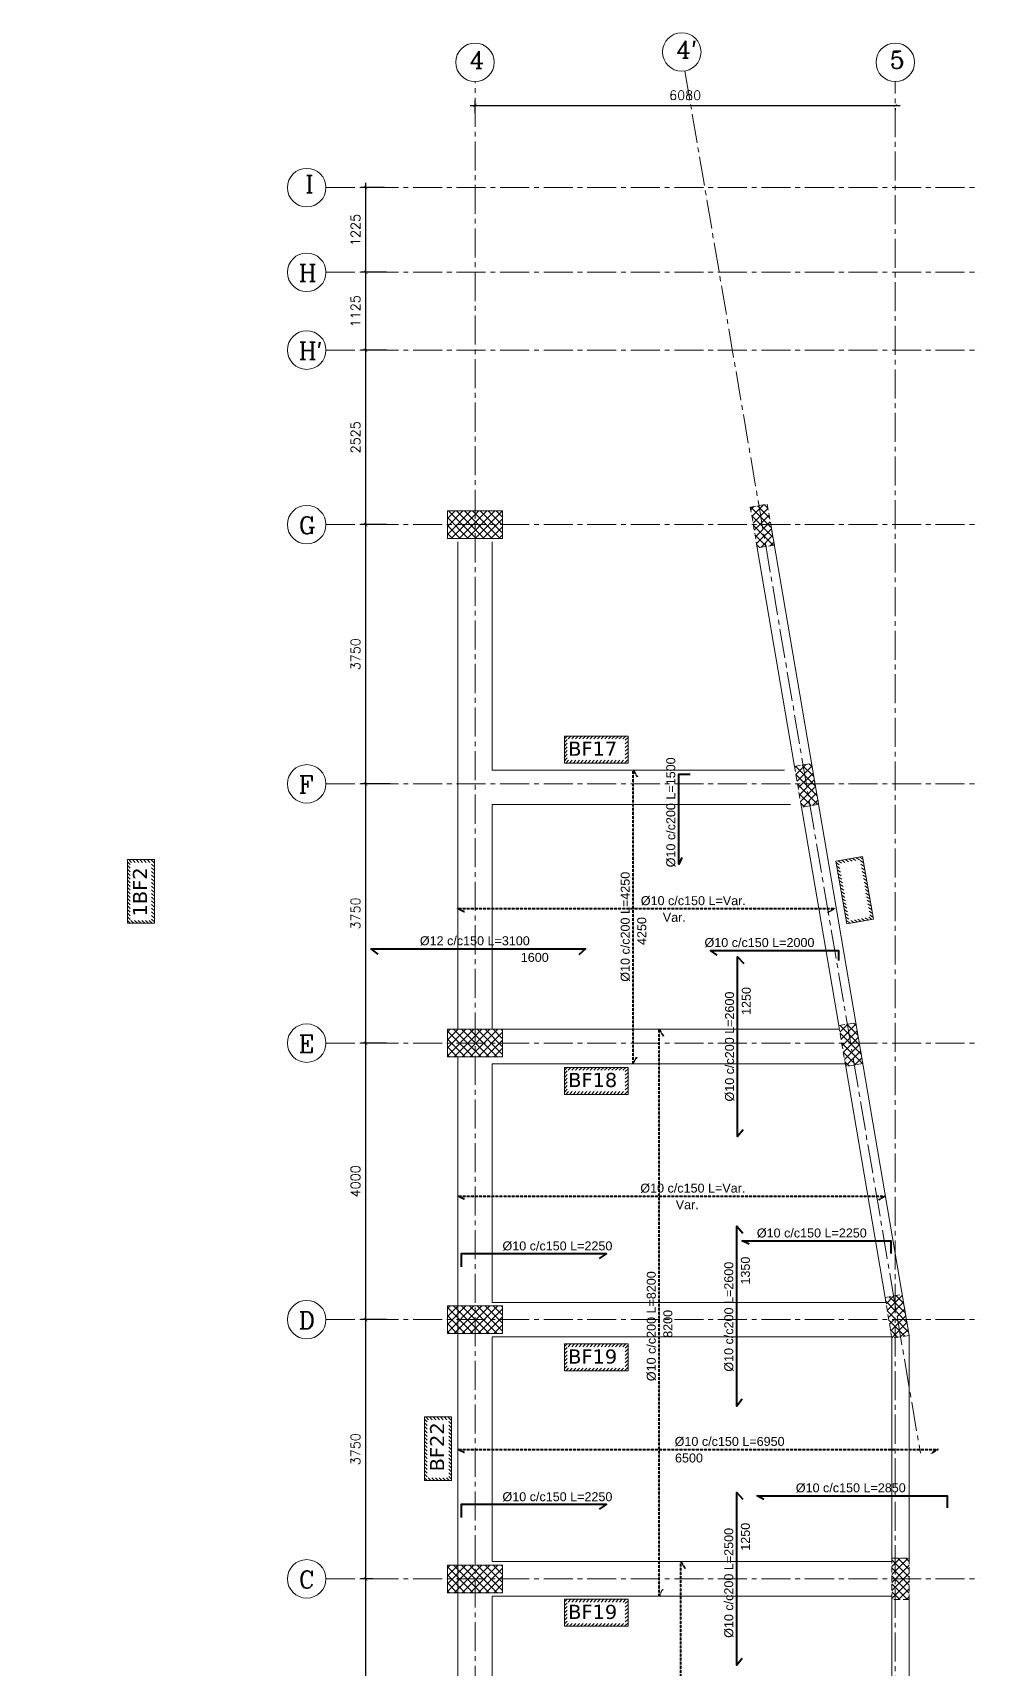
# Model space of a CAD drawing. Header units: inches. Extents: x -26151 to 62940, y -10194 to 246332.
# Drawn here: x -2914 to -1544, y 117697 to 120063 of the extents above; entities that cross this region are included whole.
import ezdxf

# ---------------------------------------------------------------- set-up
doc = ezdxf.new("R2010")
doc.units = ezdxf.units.IN
doc.header["$LTSCALE"] = 0.7
doc.header["$MEASUREMENT"] = 0
for name, pattern in [('ACAD_ISO10W100', [18, 12, -3, 0, -3]), ('CENTER2', [1.125, 0.75, -0.125, 0.125, -0.125]), ('DASHED', [0.75, 0.5, -0.25]), ('DASHED2', [0.375, 0.25, -0.125])]:
    doc.linetypes.add(name, pattern=pattern)
doc.layers.get('0').update_dxf_attribs({"lineweight": 13})
doc.layers.get('Defpoints').update_dxf_attribs({"lineweight": 5})
for name, color, linetype, lineweight in [('axis', 254, 'ACAD_ISO10W100', 9), ('BEAM', 5, 'Continuous', 0), ('COLUMN', 4, 'Continuous', 20), ('dim', 1, 'Continuous', 25), ('hach 1', 254, 'Continuous', 9), ('hatch', 9, 'Continuous', 9), ('TEXT', 3, 'Continuous', 25), ('top renforcment', 7, 'Continuous', 40)]:
    doc.layers.add(name, color=color, linetype=linetype, lineweight=lineweight)
doc.styles.add('100', font='romans.shx', dxfattribs={"height": 13.5})
doc.styles.add('GENERATED_STYLE_4', font='verdanai.ttf')
doc.styles.add('romanc', font='verdana.ttf', dxfattribs={"height": 250})
doc.styles.get("Standard").update_dxf_attribs({"font": 'arial.ttf', "height": 13})
doc.dimstyles.new('abr100', dxfattribs={"dimtxt": 15, "dimasz": 5, "dimexe": 7, "dimexo": 7, "dimgap": 8, "dimtad": 1, "dimdec": 0, "dimlfac": 10, "dimzin": 4, "dimdsep": 46, "dimtxsty": '100', "dimblk": 'ARCHTICK', "dimcen": 0.09, "dimdle": 7, "dimclrd": 1, "dimclre": 8, "dimclrt": 2, "dimadec": 0, "dimazin": 1, "dimtfac": 1, "dimtdec": 0, "dimtix": 1, "dimtofl": 0, "dimtmove": 0, "dimatfit": 3, "dimldrblk": 'ARCHTICK', "dimfxl": 0, "dimtolj": 1, "dimtzin": 0, "dimlwd": -1, "dimlwe": -1, "dimarcsym": 0})
doc.dimstyles.get("Standard").update_dxf_attribs({"dimtxt": 13, "dimasz": 5, "dimexe": 0.18, "dimexo": 0.0625, "dimgap": 6, "dimtad": 1, "dimdec": 0, "dimlfac": 10, "dimzin": 0, "dimdsep": 46, "dimtxsty": 'Standard', "dimblk": 'ARCHTICK', "dimcen": 0.09, "dimse1": 1, "dimse2": 1, "dimclrd": 1, "dimclre": 7, "dimclrt": 3, "dimadec": 0, "dimazin": 0, "dimtfac": 1, "dimtdec": 0, "dimtix": 1, "dimtofl": 0, "dimtmove": 0, "dimatfit": 3, "dimldrblk": 'ARCHTICK', "dimfxl": 0, "dimtolj": 1, "dimtzin": 0, "dimarcsym": 0})

# ---------------------------------------------------------------- blocks, each defined once
blk = doc.blocks.new('_ArchTick')
at = {"color": 0, "linetype": 'ByBlock', "lineweight": 0, "const_width": 0.15}
blk.add_lwpolyline([(-0.5, -0.5), (0.5, 0.5)], dxfattribs=at)
blk = doc.blocks.new('*D846')
at = {"layer": 'Defpoints', "color": 0, "transparency": 16777216}
for p in [(-2432, 117826.1), (-2414.8, 117826.1), (-2414.8, 117451.1)]:
    blk.add_point(p, dxfattribs=at)
at = {"layer": 'dim', "color": 8, "transparency": 16777216}
for p, q in [((-2421.8, 117826.1), (-2439, 117826.1)), ((-2421.8, 117451.1), (-2439, 117451.1))]:
    blk.add_line(p, q, dxfattribs=at)
at = {"layer": 'dim', "color": 1, "transparency": 16777216}
blk.add_line((-2432, 117444.1), (-2432, 117833.1), dxfattribs=at)
at = {"layer": 'dim', "color": 1, "transparency": 16777216, "xscale": 5, "yscale": 5, "zscale": 5}
for p, rotation in [((-2432, 117826.1), 90), ((-2432, 117451.1), 270)]:
    blk.add_blockref('_ArchTick', p, dxfattribs=dict(at, rotation=rotation))
at = {"layer": 'dim', "color": 2, "transparency": 16777216, "insert": (-2446.8, 117638.6), "char_height": 13.5, "attachment_point": 5, "rotation": 90, "style": '100'}
blk.add_mtext('\\A1;3750', dxfattribs=at)
blk = doc.blocks.new('*D847')
at = {"layer": 'Defpoints', "color": 0, "transparency": 16777216}
for p in [(-2432, 118201.1), (-2394.8, 118201.1), (-2414.8, 117826.1)]:
    blk.add_point(p, dxfattribs=at)
at = {"layer": 'dim', "color": 8, "transparency": 16777216}
for p, q in [((-2401.8, 118201.1), (-2439, 118201.1)), ((-2421.8, 117826.1), (-2439, 117826.1))]:
    blk.add_line(p, q, dxfattribs=at)
at = {"layer": 'dim', "color": 1, "transparency": 16777216}
blk.add_line((-2432, 117819.1), (-2432, 118208.1), dxfattribs=at)
at = {"layer": 'dim', "color": 1, "transparency": 16777216, "xscale": 5, "yscale": 5, "zscale": 5}
for p, rotation in [((-2432, 118201.1), 90), ((-2432, 117826.1), 270)]:
    blk.add_blockref('_ArchTick', p, dxfattribs=dict(at, rotation=rotation))
at = {"layer": 'dim', "color": 2, "transparency": 16777216, "insert": (-2446.8, 118013.6), "char_height": 13.5, "attachment_point": 5, "rotation": 90, "style": '100'}
blk.add_mtext('\\A1;3750', dxfattribs=at)
blk = doc.blocks.new('*D848')
at = {"layer": 'Defpoints', "color": 0, "transparency": 16777216}
for p in [(-2432, 118601.1), (-2394.8, 118601.1), (-2394.8, 118201.1)]:
    blk.add_point(p, dxfattribs=at)
at = {"layer": 'dim', "color": 1, "transparency": 16777216}
blk.add_line((-2432, 118194.1), (-2432, 118608.1), dxfattribs=at)
at = {"layer": 'dim', "color": 8, "transparency": 16777216}
for p, q in [((-2401.8, 118601.1), (-2439, 118601.1)), ((-2401.8, 118201.1), (-2439, 118201.1))]:
    blk.add_line(p, q, dxfattribs=at)
at = {"layer": 'dim', "color": 1, "transparency": 16777216, "xscale": 5, "yscale": 5, "zscale": 5}
for p, rotation in [((-2432, 118601.1), 90), ((-2432, 118201.1), 270)]:
    blk.add_blockref('_ArchTick', p, dxfattribs=dict(at, rotation=rotation))
at = {"layer": 'dim', "color": 2, "transparency": 16777216, "insert": (-2446.8, 118401.1), "char_height": 13.5, "attachment_point": 5, "rotation": 90, "style": '100'}
blk.add_mtext('\\A1;4000', dxfattribs=at)
blk = doc.blocks.new('*D849')
at = {"layer": 'Defpoints', "color": 0, "transparency": 16777216}
for p in [(-2432, 118976.1), (-2389.8, 118976.1), (-2394.8, 118601.1)]:
    blk.add_point(p, dxfattribs=at)
at = {"layer": 'dim', "color": 1, "transparency": 16777216}
blk.add_line((-2432, 118594.1), (-2432, 118983.1), dxfattribs=at)
at = {"layer": 'dim', "color": 8, "transparency": 16777216}
for p, q in [((-2396.8, 118976.1), (-2439, 118976.1)), ((-2401.8, 118601.1), (-2439, 118601.1))]:
    blk.add_line(p, q, dxfattribs=at)
at = {"layer": 'dim', "color": 1, "transparency": 16777216, "xscale": 5, "yscale": 5, "zscale": 5}
for p, rotation in [((-2432, 118976.1), 90), ((-2432, 118601.1), 270)]:
    blk.add_blockref('_ArchTick', p, dxfattribs=dict(at, rotation=rotation))
at = {"layer": 'dim', "color": 2, "transparency": 16777216, "insert": (-2446.8, 118788.6), "char_height": 13.5, "attachment_point": 5, "rotation": 90, "style": '100'}
blk.add_mtext('\\A1;3750', dxfattribs=at)
blk = doc.blocks.new('*D850')
at = {"layer": 'Defpoints', "color": 0, "transparency": 16777216}
for p in [(-2432, 119351.1), (-2394.8, 119351.1), (-2389.8, 118976.1)]:
    blk.add_point(p, dxfattribs=at)
at = {"layer": 'dim', "color": 8, "transparency": 16777216}
for p, q in [((-2401.8, 119351.1), (-2439, 119351.1)), ((-2396.8, 118976.1), (-2439, 118976.1))]:
    blk.add_line(p, q, dxfattribs=at)
at = {"layer": 'dim', "color": 1, "transparency": 16777216}
blk.add_line((-2432, 118969.1), (-2432, 119358.1), dxfattribs=at)
at = {"layer": 'dim', "color": 1, "transparency": 16777216, "xscale": 5, "yscale": 5, "zscale": 5}
for p, rotation in [((-2432, 119351.1), 90), ((-2432, 118976.1), 270)]:
    blk.add_blockref('_ArchTick', p, dxfattribs=dict(at, rotation=rotation))
at = {"layer": 'dim', "color": 2, "transparency": 16777216, "insert": (-2446.8, 119163.6), "char_height": 13.5, "attachment_point": 5, "rotation": 90, "style": '100'}
blk.add_mtext('\\A1;3750', dxfattribs=at)
blk = doc.blocks.new('*D851')
at = {"layer": 'Defpoints', "color": 0, "transparency": 16777216}
for p in [(-2432, 119603.6), (-2394.8, 119603.6), (-2394.8, 119351.1)]:
    blk.add_point(p, dxfattribs=at)
at = {"layer": 'dim', "color": 8, "transparency": 16777216}
for p, q in [((-2401.8, 119603.6), (-2439, 119603.6)), ((-2401.8, 119351.1), (-2439, 119351.1))]:
    blk.add_line(p, q, dxfattribs=at)
at = {"layer": 'dim', "color": 1, "transparency": 16777216}
blk.add_line((-2432, 119344.1), (-2432, 119610.6), dxfattribs=at)
at = {"layer": 'dim', "color": 1, "transparency": 16777216, "xscale": 5, "yscale": 5, "zscale": 5}
for p, rotation in [((-2432, 119603.6), 90), ((-2432, 119351.1), 270)]:
    blk.add_blockref('_ArchTick', p, dxfattribs=dict(at, rotation=rotation))
at = {"layer": 'dim', "color": 2, "transparency": 16777216, "insert": (-2446.8, 119477.3), "char_height": 13.5, "attachment_point": 5, "rotation": 90, "style": '100'}
blk.add_mtext('\\A1;2525', dxfattribs=at)
blk = doc.blocks.new('*D852')
at = {"layer": 'Defpoints', "color": 0, "transparency": 16777216}
for p in [(-1665.8, 119960.4), (-1665.8, 119957.4), (-2273.8, 119939.1)]:
    blk.add_point(p, dxfattribs=at)
at = {"layer": 'dim', "color": 1, "transparency": 16777216}
blk.add_line((-2280.8, 119957.4), (-1658.8, 119957.4), dxfattribs=at)
at = {"layer": 'dim', "color": 8, "transparency": 16777216}
for p, q in [((-2273.8, 119946.1), (-2273.8, 119964.4)), ((-1665.8, 119953.4), (-1665.8, 119950.4))]:
    blk.add_line(p, q, dxfattribs=at)
at = {"layer": 'dim', "color": 1, "transparency": 16777216, "xscale": 5, "yscale": 5, "zscale": 5, "rotation": 180}
blk.add_blockref('_ArchTick', (-2273.8, 119957.4), dxfattribs=at)
at = {"layer": 'dim', "color": 1, "transparency": 16777216, "xscale": 5, "yscale": 5, "zscale": 5}
blk.add_blockref('_ArchTick', (-1665.8, 119957.4), dxfattribs=at)
at = {"layer": 'dim', "color": 2, "transparency": 16777216, "insert": (-1969.8, 119972.1), "char_height": 13.5, "attachment_point": 5, "style": '100'}
blk.add_mtext('\\A1;6080', dxfattribs=at)
blk = doc.blocks.new('*D853')
at = {"layer": 'Defpoints', "color": 0, "transparency": 16777216}
for p in [(-2432, 119838.6), (-2397.8, 119838.6), (-2394.8, 119716.1)]:
    blk.add_point(p, dxfattribs=at)
at = {"layer": 'dim', "color": 8, "transparency": 16777216}
for p, q in [((-2404.8, 119838.6), (-2439, 119838.6)), ((-2401.8, 119716.1), (-2439, 119716.1))]:
    blk.add_line(p, q, dxfattribs=at)
at = {"layer": 'dim', "color": 1, "transparency": 16777216}
blk.add_line((-2432, 119709.1), (-2432, 119845.6), dxfattribs=at)
at = {"layer": 'dim', "color": 1, "transparency": 16777216, "xscale": 5, "yscale": 5, "zscale": 5}
for p, rotation in [((-2432, 119838.6), 90), ((-2432, 119716.1), 270)]:
    blk.add_blockref('_ArchTick', p, dxfattribs=dict(at, rotation=rotation))
at = {"layer": 'dim', "color": 2, "transparency": 16777216, "insert": (-2446.8, 119777.3), "char_height": 13.5, "attachment_point": 5, "rotation": 90, "style": '100'}
blk.add_mtext('\\A1;1225', dxfattribs=at)
blk = doc.blocks.new('*D854')
at = {"layer": 'Defpoints', "color": 0, "transparency": 16777216}
for p in [(-2432, 119716.1), (-2394.8, 119716.1), (-2394.8, 119603.6)]:
    blk.add_point(p, dxfattribs=at)
at = {"layer": 'dim', "color": 8, "transparency": 16777216}
for p, q in [((-2401.8, 119716.1), (-2439, 119716.1)), ((-2401.8, 119603.6), (-2439, 119603.6))]:
    blk.add_line(p, q, dxfattribs=at)
at = {"layer": 'dim', "color": 1, "transparency": 16777216}
blk.add_line((-2432, 119596.6), (-2432, 119723.1), dxfattribs=at)
at = {"layer": 'dim', "color": 1, "transparency": 16777216, "xscale": 5, "yscale": 5, "zscale": 5}
for p, rotation in [((-2432, 119716.1), 90), ((-2432, 119603.6), 270)]:
    blk.add_blockref('_ArchTick', p, dxfattribs=dict(at, rotation=rotation))
at = {"layer": 'dim', "color": 2, "transparency": 16777216, "insert": (-2446.8, 119659.8), "char_height": 13.5, "attachment_point": 5, "rotation": 90, "style": '100'}
blk.add_mtext('\\A1;1125', dxfattribs=at)
blk = doc.blocks.new('*D800')
at = {"layer": 'Defpoints', "color": 0, "transparency": 16777216}
for p in [(-1933.1, 118735, 13009.9), (-1733, 118735), (-1733, 118733.3)]:
    blk.add_point(p, dxfattribs=at)
at = {"layer": 'TEXT', "color": 3, "transparency": 16777216, "insert": (-1862.3, 118746.3), "char_height": 13, "attachment_point": 5}
blk.add_mtext('\\A1;%%C10 c/c150 L=2000', dxfattribs=at)
blk = doc.blocks.new('*D801')
at = {"layer": 'Defpoints', "color": 0, "transparency": 16777216}
for p in [(-1887.1, 118314.9, 13009.9), (-1662.1, 118314.9), (-1662.1, 118313.2)]:
    blk.add_point(p, dxfattribs=at)
at = {"layer": 'TEXT', "color": 3, "transparency": 16777216, "insert": (-1786.6, 118326.2), "char_height": 13, "attachment_point": 5}
blk.add_mtext('\\A1;%%C10 c/c150 L=2250', dxfattribs=at)
blk = doc.blocks.new('*D802')
at = {"layer": 'Defpoints', "color": 0, "transparency": 16777216}
for p in [(-1865.9, 117946.3, 13009.9), (-1580.8, 117946.3), (-1580.8, 117944.6)]:
    blk.add_point(p, dxfattribs=at)
at = {"layer": 'TEXT', "color": 3, "transparency": 16777216, "insert": (-1730.2, 117957.6), "char_height": 13, "attachment_point": 5}
blk.add_mtext('\\A1;%%C10 c/c150 L=2850', dxfattribs=at)
blk = doc.blocks.new('*D806')
at = {"layer": 'Defpoints', "color": 0, "transparency": 16777216}
for p in [(-2298.8, 118770.4, -19467.6), (-1754, 118770.4, -79330.7), (-1754, 118770.4)]:
    blk.add_point(p, dxfattribs=at)
at = {"layer": 'TEXT', "color": 3, "transparency": 16777216, "insert": (-1985.5, 118783), "char_height": 13, "attachment_point": 5}
blk.add_mtext('\\A1;Var.', dxfattribs=at)
blk = doc.blocks.new('*D807')
at = {"layer": 'Defpoints', "color": 0, "transparency": 16777216}
for p in [(-2298.9, 118795.6), (-1754, 118795.6, -38935.3), (-1754, 118793.9)]:
    blk.add_point(p, dxfattribs=at)
at = {"layer": 'TEXT', "color": 3, "transparency": 16777216, "insert": (-1958, 118806.9), "char_height": 13, "attachment_point": 5}
blk.add_mtext('\\A1;%%C10 c/c150 L=Var.', dxfattribs=at)
blk = doc.blocks.new('*D808')
at = {"layer": 'Defpoints', "color": 0, "transparency": 16777216}
for p in [(-2298.8, 118354.7, -19467.6), (-1680.3, 118354.7, -79330.7), (-1680.3, 118354.7)]:
    blk.add_point(p, dxfattribs=at)
at = {"layer": 'TEXT', "color": 3, "transparency": 16777216, "insert": (-1966.8, 118367.3), "char_height": 13, "attachment_point": 5}
blk.add_mtext('\\A1;Var.', dxfattribs=at)
blk = doc.blocks.new('*D809')
at = {"layer": 'Defpoints', "color": 0, "transparency": 16777216}
for p in [(-2298.9, 118379.8), (-1680.3, 118379.8, -38935.3), (-1680.3, 118378.1)]:
    blk.add_point(p, dxfattribs=at)
at = {"layer": 'TEXT', "color": 3, "transparency": 16777216, "insert": (-1958.7, 118391.1), "char_height": 13, "attachment_point": 5}
blk.add_mtext('\\A1;%%C10 c/c150 L=Var.', dxfattribs=at)
blk = doc.blocks.new('*D810')
at = {"layer": 'Defpoints', "color": 0, "transparency": 16777216}
for p in [(-2298.8, 117988.2, -19467.6), (-1648.8, 117988.2, -79330.7), (-1648.8, 117988.2)]:
    blk.add_point(p, dxfattribs=at)
at = {"layer": 'TEXT', "color": 3, "transparency": 16777216, "insert": (-1964.3, 118000.9), "char_height": 13, "attachment_point": 5}
blk.add_mtext('\\A1;6500', dxfattribs=at)
blk = doc.blocks.new('*D811')
at = {"layer": 'Defpoints', "color": 0, "transparency": 16777216}
for p in [(-2298.9, 118013.4), (-1603.8, 118013.4, -38935.3), (-1603.8, 118011.7)]:
    blk.add_point(p, dxfattribs=at)
at = {"layer": 'TEXT', "color": 3, "transparency": 16777216, "insert": (-1905.5, 118024.7), "char_height": 13, "attachment_point": 5}
blk.add_mtext('\\A1;%%C10 c/c150 L=6950', dxfattribs=at)
blk = doc.blocks.new('*D822')
at = {"layer": 'Defpoints', "color": 0, "transparency": 16777216}
for p in [(-1870, 117951.1, -26473), (-1870, 117951.1), (-1870, 117826.1, -26473)]:
    blk.add_point(p, dxfattribs=at)
at = {"layer": 'TEXT', "color": 3, "transparency": 16777216, "insert": (-1882.6, 117887), "char_height": 13, "attachment_point": 5, "rotation": 90}
blk.add_mtext('\\A1;1250', dxfattribs=at)
blk = doc.blocks.new('*D823')
at = {"layer": 'Defpoints', "color": 0, "transparency": 16777216}
for p in [(-1895.2, 117951.1, 13922.4), (-1893.5, 117951.1), (-1895.2, 117701.1)]:
    blk.add_point(p, dxfattribs=at)
at = {"layer": 'TEXT', "color": 3, "transparency": 16777216, "insert": (-1906.5, 117820.3), "char_height": 13, "attachment_point": 5, "rotation": 90}
blk.add_mtext('\\A1;%%C10 c/c200 L=2500', dxfattribs=at)
blk = doc.blocks.new('*D824')
at = {"layer": 'Defpoints', "color": 0, "transparency": 16777216}
for p in [(-1870, 118336.1, -26473), (-1870, 118336.1), (-1870, 118201.1, -26473)]:
    blk.add_point(p, dxfattribs=at)
at = {"layer": 'TEXT', "color": 3, "transparency": 16777216, "insert": (-1882.6, 118272), "char_height": 13, "attachment_point": 5, "rotation": 90}
blk.add_mtext('\\A1;1350', dxfattribs=at)
blk = doc.blocks.new('*D825')
at = {"layer": 'Defpoints', "color": 0, "transparency": 16777216}
for p in [(-1895.2, 118336.1, 13922.4), (-1893.5, 118336.1), (-1895.2, 118076.1)]:
    blk.add_point(p, dxfattribs=at)
at = {"layer": 'TEXT', "color": 3, "transparency": 16777216, "insert": (-1906.5, 118205.3), "char_height": 13, "attachment_point": 5, "rotation": 90}
blk.add_mtext('\\A1;%%C10 c/c200 L=2600', dxfattribs=at)
blk = doc.blocks.new('*D826')
at = {"layer": 'Defpoints', "color": 0, "transparency": 16777216}
for p in [(-1868.7, 118726.1, -26473), (-1868.7, 118726.1), (-1868.7, 118601.1, -26473)]:
    blk.add_point(p, dxfattribs=at)
at = {"layer": 'TEXT', "color": 3, "transparency": 16777216, "insert": (-1881.3, 118662), "char_height": 13, "attachment_point": 5, "rotation": 90}
blk.add_mtext('\\A1;1250', dxfattribs=at)
blk = doc.blocks.new('*D827')
at = {"layer": 'Defpoints', "color": 0, "transparency": 16777216}
for p in [(-1893.8, 118726.1, 13922.4), (-1892.4, 118726.1), (-1893.8, 118466.1)]:
    blk.add_point(p, dxfattribs=at)
at = {"layer": 'TEXT', "color": 3, "transparency": 16777216, "insert": (-1905.4, 118596.1), "char_height": 13, "attachment_point": 5, "rotation": 90}
blk.add_mtext('\\A1;%%C10 c/c200 L=2600', dxfattribs=at)
blk = doc.blocks.new('*D830')
at = {"layer": 'Defpoints', "color": 0, "transparency": 16777216}
for p in [(-1950.8, 117851.1, -59863), (-1950.8, 117851.1), (-1950.8, 116891.1, -59863)]:
    blk.add_point(p, dxfattribs=at)
at = {"layer": 'TEXT', "color": 3, "transparency": 16777216, "insert": (-1963.4, 117360.6), "char_height": 13, "attachment_point": 5, "rotation": 90}
blk.add_mtext('\\A1;9600', dxfattribs=at)
blk = doc.blocks.new('*D831')
at = {"layer": 'Defpoints', "color": 0, "transparency": 16777216}
for p in [(-1975.9, 117851.1, -19467.6), (-1974.2, 117851.1), (-1975.9, 116891, -40395.4)]:
    blk.add_point(p, dxfattribs=at)
at = {"layer": 'TEXT', "color": 3, "transparency": 16777216, "insert": (-1987.2, 117357.3), "char_height": 13, "attachment_point": 5, "rotation": 90}
blk.add_mtext('\\A1;%%C10 c/c200 L=9600', dxfattribs=at)
blk = doc.blocks.new('*D832')
at = {"layer": 'Defpoints', "color": 0, "transparency": 16777216}
for p in [(-1982.2, 118621.1, -59863), (-1982.2, 118621.1), (-1982.2, 117801.1, -59863)]:
    blk.add_point(p, dxfattribs=at)
at = {"layer": 'TEXT', "color": 3, "transparency": 16777216, "insert": (-1994.8, 118195), "char_height": 13, "attachment_point": 5, "rotation": 90}
blk.add_mtext('\\A1;8200', dxfattribs=at)
blk = doc.blocks.new('*D833')
at = {"layer": 'Defpoints', "color": 0, "transparency": 16777216}
for p in [(-2007.3, 118621.1, -19467.6), (-2005.6, 118621.1), (-2007.3, 117801, -40395.4)]:
    blk.add_point(p, dxfattribs=at)
at = {"layer": 'TEXT', "color": 3, "transparency": 16777216, "insert": (-2018.6, 118191.6), "char_height": 13, "attachment_point": 5, "rotation": 90}
blk.add_mtext('\\A1;%%C10 c/c200 L=8200', dxfattribs=at)
blk = doc.blocks.new('*D834')
at = {"layer": 'Defpoints', "color": 0, "transparency": 16777216}
for p in [(-2019.9, 118996.1, -59863), (-2019.9, 118996.1), (-2019.9, 118571.1, -59863)]:
    blk.add_point(p, dxfattribs=at)
at = {"layer": 'TEXT', "color": 3, "transparency": 16777216, "insert": (-2032.5, 118763.2), "char_height": 13, "attachment_point": 5, "rotation": 90}
blk.add_mtext('\\A1;4250', dxfattribs=at)
blk = doc.blocks.new('*D835')
at = {"layer": 'Defpoints', "color": 0, "transparency": 16777216}
for p in [(-2045, 118996.1, -19467.6), (-2043.3, 118996.1), (-2045, 118571, -40395.4)]:
    blk.add_point(p, dxfattribs=at)
at = {"layer": 'TEXT', "color": 3, "transparency": 16777216, "insert": (-2056.3, 118769.4), "char_height": 13, "attachment_point": 5, "rotation": 90}
blk.add_mtext('\\A1;%%C10 c/c200 L=4250', dxfattribs=at)
blk = doc.blocks.new('*D836')
at = {"layer": 'Defpoints', "color": 0, "transparency": 16777216}
for p in [(-2273.8, 118712.4, -26473), (-2113.8, 118712.4, -40395.4), (-2113.8, 118712.4)]:
    blk.add_point(p, dxfattribs=at)
at = {"layer": 'TEXT', "color": 3, "transparency": 16777216, "insert": (-2187.4, 118725), "char_height": 13, "attachment_point": 5}
blk.add_mtext('\\A1;1600', dxfattribs=at)
blk = doc.blocks.new('*D837')
at = {"layer": 'Defpoints', "color": 0, "transparency": 16777216}
for p in [(-2423.8, 118737.6), (-2113.8, 118737.6), (-2113.8, 118735.9)]:
    blk.add_point(p, dxfattribs=at)
at = {"layer": 'TEXT', "color": 3, "transparency": 16777216, "insert": (-2274.1, 118748.9), "char_height": 13, "attachment_point": 5}
blk.add_mtext('\\A1;%%C12 c/c150 L=3100', dxfattribs=at)
blk = doc.blocks.new('*D838')
at = {"layer": 'Defpoints', "color": 0, "transparency": 16777216}
for p in [(-2308.8, 118296.2), (-2308.8, 118294.5), (-2083.8, 118296.2, 13009.9)]:
    blk.add_point(p, dxfattribs=at)
at = {"layer": 'TEXT', "color": 3, "transparency": 16777216, "insert": (-2154.6, 118307.5), "char_height": 13, "attachment_point": 5}
blk.add_mtext('\\A1;%%C10 c/c150 L=2250', dxfattribs=at)
blk = doc.blocks.new('*D839')
at = {"layer": 'Defpoints', "color": 0, "transparency": 16777216}
for p in [(-2308.8, 117933.4), (-2308.8, 117931.7), (-2083.8, 117933.4, 13009.9)]:
    blk.add_point(p, dxfattribs=at)
at = {"layer": 'TEXT', "color": 3, "transparency": 16777216, "insert": (-2154.6, 117944.7), "char_height": 13, "attachment_point": 5}
blk.add_mtext('\\A1;%%C10 c/c150 L=2250', dxfattribs=at)
blk = doc.blocks.new('*D843')
at = {"layer": 'Defpoints', "color": 0, "transparency": 16777216}
for p in [(-1979.1, 119009.9), (-1977.4, 119009.9), (-1979.1, 118859.9, 13009.9)]:
    blk.add_point(p, dxfattribs=at)
at = {"layer": 'TEXT', "color": 3, "transparency": 16777216, "insert": (-1990.4, 118934.9), "char_height": 13, "attachment_point": 5, "rotation": 90}
blk.add_mtext('\\A1;%%C10 c/c200 L=1500', dxfattribs=at)

msp = doc.modelspace()

# ---------------------------------------------------------------- hatches: boundary and pattern name
at = {"layer": 'hach 1', "linetype": 'ByBlock'}
h = msp.add_hatch(dxfattribs=at)
h.set_pattern_fill('ANSI31', color=256, scale=30, style=0)
h.set_pattern_definition([(45, (10312.9776, -632.9666), (-2.65165043, 2.65165043), [])])
h.paths.add_polyline_path([(-2052.47, 119045.2), (-2144.42, 119045.2), (-2144.42, 119006.2), (-2052.47, 119006.2)])
h.paths.add_polyline_path([(-2056.47, 119041.2), (-2056.47, 119010.2), (-2140.42, 119010.2), (-2140.42, 119041.2)], flags=16)
h = msp.add_hatch(dxfattribs=at)
h.set_pattern_fill('ANSI31', color=256, scale=30, angle=90, style=0)
h.set_pattern_definition([(135, (116901.4406, 131232.034), (-2.65165043, -2.65165043), [])])
h.paths.add_polyline_path([(-2776.73, 118866.58), (-2776.73, 118774.64), (-2737.73, 118774.64), (-2737.73, 118866.58)])
h.paths.add_polyline_path([(-2772.73, 118862.58), (-2741.73, 118862.58), (-2741.73, 118778.64), (-2772.73, 118778.64)], flags=16)
h = msp.add_hatch(dxfattribs=at)
h.set_pattern_fill('ANSI31', color=256, scale=30, angle=-80.07047, style=0)
h.set_pattern_definition([(324.9295315, (-117450.7147, 85963.1153), (2.15468806, 3.06917242), [])])
h.paths.add_polyline_path([(-1697.52, 118780.26), (-1713.37, 118870.83), (-1751.79, 118864.11), (-1735.93, 118773.54)])
h.paths.add_polyline_path([(-1702.15, 118783.51), (-1732.68, 118778.17), (-1747.16, 118860.86), (-1716.62, 118866.2)], flags=16)
h = msp.add_hatch(dxfattribs=at)
h.set_pattern_fill('ANSI31', color=256, scale=30, style=0)
h.set_pattern_definition([(45, (10312.9776, -1112.213), (-2.65165043, 2.65165043), [])])
h.paths.add_polyline_path([(-2052.47, 118565.95), (-2144.42, 118565.95), (-2144.42, 118526.95), (-2052.47, 118526.95)])
h.paths.add_polyline_path([(-2056.47, 118561.95), (-2056.47, 118530.95), (-2140.42, 118530.95), (-2140.42, 118561.95)], flags=16)
h = msp.add_hatch(dxfattribs=at)
h.set_pattern_fill('ANSI31', color=256, scale=30, style=0)
h.set_pattern_definition([(45, (10312.9776, -1512.1967), (-2.65165043, 2.65165043), [])])
h.paths.add_polyline_path([(-2052.47, 118165.97), (-2144.42, 118165.97), (-2144.42, 118126.97), (-2052.47, 118126.97)])
h.paths.add_polyline_path([(-2056.47, 118161.97), (-2056.47, 118130.97), (-2140.42, 118130.97), (-2140.42, 118161.97)], flags=16)
h = msp.add_hatch(dxfattribs=at)
h.set_pattern_fill('ANSI31', color=256, scale=30, angle=90, style=0)
h.set_pattern_definition([(135, (117331.2416, 130425.8096), (-2.65165043, -2.65165043), [])])
h.paths.add_polyline_path([(-2346.93, 118060.36), (-2346.93, 117968.41), (-2307.93, 117968.41), (-2307.93, 118060.36)])
h.paths.add_polyline_path([(-2342.93, 118056.36), (-2311.93, 118056.36), (-2311.93, 117972.41), (-2342.93, 117972.41)], flags=16)
h = msp.add_hatch(dxfattribs=at)
h.set_pattern_fill('ANSI31', color=256, scale=30, style=0)
h.set_pattern_definition([(45, (10312.9776, -1881.561), (-2.65165043, 2.65165043), [])])
h.paths.add_polyline_path([(-2052.47, 117796.61), (-2144.42, 117796.61), (-2144.42, 117757.61), (-2052.47, 117757.61)])
h.paths.add_polyline_path([(-2056.47, 117792.61), (-2056.47, 117761.61), (-2140.42, 117761.61), (-2140.42, 117792.61)], flags=16)
at = {"layer": 'hatch', "ltscale": 0.5}
h = msp.add_hatch(dxfattribs=at)
h.set_pattern_fill('NET', color=256, scale=65, angle=45, style=0)
h.paths.add_polyline_path([(-1668.21, 118235.29), (-1680.55, 118233.09), (-1675.3, 118201.08), (-1665.85, 118201.08), (-1665.85, 118221.39)])
h.paths.add_polyline_path([(-1655.92, 118237.38), (-1665.85, 118235.69), (-1665.85, 118221.39), (-1662.38, 118201.08), (-1649.73, 118201.08)])
h.paths.add_polyline_path([(-1665.85, 118201.08), (-1675.3, 118201.08), (-1670.85, 118173.97), (-1665.85, 118174.82)])
h.paths.add_polyline_path([(-1662.38, 118201.08), (-1665.85, 118201.08), (-1665.85, 118174.82), (-1658.13, 118176.14)])
h.paths.add_polyline_path([(-1649.73, 118201.08), (-1662.38, 118201.08), (-1658.13, 118176.14), (-1645.83, 118178.24)])
h.paths.add_polyline_path([(-1735.25, 118628.57), (-1747.65, 118626.45), (-1747.64, 118626.35), (-1743.33, 118601.08), (-1730.57, 118601.08)])
h.paths.add_polyline_path([(-1723.14, 118630.63), (-1735.25, 118628.57), (-1730.57, 118601.08), (-1717.96, 118601.08)])
h.paths.add_polyline_path([(-1717.96, 118601.08), (-1730.57, 118601.08), (-1725.16, 118569.34), (-1712.92, 118571.51)])
h.paths.add_polyline_path([(-1730.57, 118601.08), (-1743.33, 118601.08), (-1737.53, 118567.14), (-1725.16, 118569.34)])
h.paths.add_polyline_path([(-1799.17, 119003.58), (-1811.62, 119001.45), (-1807.3, 118976.08), (-1794.49, 118976.08)])
h.paths.add_polyline_path([(-1787.11, 119005.63), (-1799.17, 119003.58), (-1794.49, 118976.08), (-1781.94, 118976.08)])
h.paths.add_polyline_path([(-1781.94, 118976.08), (-1794.49, 118976.08), (-1789.08, 118944.34), (-1776.89, 118946.51)])
h.paths.add_polyline_path([(-1794.49, 118976.08), (-1807.3, 118976.08), (-1801.51, 118942.14), (-1789.08, 118944.34)])
h.paths.add_polyline_path([(-1863.1, 119378.58), (-1875.59, 119376.45), (-1871.27, 119351.08), (-1858.41, 119351.08)])
h.paths.add_polyline_path([(-1851.08, 119380.63), (-1863.1, 119378.58), (-1858.41, 119351.08), (-1845.91, 119351.08)])
h.paths.add_polyline_path([(-1845.91, 119351.08), (-1858.41, 119351.08), (-1853.01, 119319.44), (-1840.86, 119321.51)])
h.paths.add_polyline_path([(-1858.41, 119351.08), (-1871.27, 119351.08), (-1865.51, 119317.31), (-1853.01, 119319.44)])
h.paths.add_polyline_path([(-3200.83, 119003.58), (-3213.28, 119001.45), (-3209.34, 118976.08), (-3196.15, 118976.08)])
h.paths.add_polyline_path([(-3188.77, 119005.63), (-3200.83, 119003.58), (-3196.15, 118976.08), (-3183.59, 118976.08)])
h.paths.add_polyline_path([(-3183.59, 118976.08), (-3196.15, 118976.08), (-3190.74, 118944.38), (-3178.42, 118946.53)])
h.paths.add_polyline_path([(-3196.15, 118976.08), (-3209.34, 118976.08), (-3204.05, 118942.05), (-3190.74, 118944.38)])
h.paths.add_polyline_path([(-3264.74, 119378.5), (-3277.22, 119376.28), (-3272.93, 119351.08), (-3260.07, 119351.08)])
h.paths.add_polyline_path([(-3252.74, 119380.63), (-3264.74, 119378.5), (-3260.07, 119351.08), (-3247.56, 119351.08)])
h.paths.add_polyline_path([(-3260.07, 119351.08), (-3272.93, 119351.08), (-3267.13, 119317.14), (-3254.66, 119319.35)])
h.paths.add_polyline_path([(-3247.56, 119351.08), (-3260.07, 119351.08), (-3254.66, 119319.35), (-3242.52, 119321.51)])
h = msp.add_hatch(dxfattribs=at)
h.set_pattern_fill('NET', color=256, scale=65, angle=45, style=0)
h.set_pattern_definition([(45, (-465914.038, -142662.6286), (-5.7452426, 5.7452426), []), (135, (-465914.038, -142662.6286), (-5.7452426, -5.7452426), [])])
h.paths.add_polyline_path([(-2313.85, 119371.08), (-2233.85, 119371.08), (-2233.85, 119331.08), (-2313.85, 119331.08)])
h = msp.add_hatch(dxfattribs=at)
h.set_pattern_fill('NET', color=256, scale=65, angle=45, style=0)
h.set_pattern_definition([(45, (-465914.038, -142612.6286), (-5.7452426, 5.7452426), []), (135, (-465914.038, -142612.6286), (-5.7452426, -5.7452426), [])])
h.paths.add_polyline_path([(-2313.85, 118621.08), (-2233.85, 118621.08), (-2233.85, 118581.08), (-2313.85, 118581.08)])
h = msp.add_hatch(dxfattribs=at)
h.set_pattern_fill('NET', color=256, scale=65, angle=45, style=0)
h.set_pattern_definition([(45, (-465914.038, -143012.6286), (-5.7452426, 5.7452426), []), (135, (-465914.038, -143012.6286), (-5.7452426, -5.7452426), [])])
h.paths.add_polyline_path([(-2313.85, 118221.08), (-2233.85, 118221.08), (-2233.85, 118181.08), (-2313.85, 118181.08)])
h = msp.add_hatch(dxfattribs=at)
h.set_pattern_fill('NET', color=256, scale=65, angle=45, style=0)
h.set_pattern_definition([(45, (-465914.038, -143387.6286), (-5.7452426, 5.7452426), []), (135, (-465914.038, -143387.6286), (-5.7452426, -5.7452426), [])])
h.paths.add_polyline_path([(-2313.85, 117846.08), (-2233.85, 117846.08), (-2233.85, 117806.08), (-2313.85, 117806.08)])
h = msp.add_hatch(dxfattribs=at)
h.set_pattern_fill('NET', color=256, scale=65, angle=45, style=0)
h.set_pattern_definition([(45, (8e-11, 910), (-5.7452426, 5.7452426), []), (135, (8e-11, 910), (-5.7452426, -5.7452426), [])])
h.paths.add_polyline_path([(-1645.85, 117856.08), (-1665.85, 117856.08), (-1665.85, 117826.08), (-1645.85, 117826.08)])
h.paths.add_polyline_path([(-1645.85, 117826.08), (-1665.85, 117826.08), (-1665.85, 117797.56), (-1645.85, 117811.22)])
h.paths.add_polyline_path([(-1645.85, 117811.22), (-1665.85, 117797.56), (-1665.85, 117796.08), (-1645.85, 117796.08)])
h.paths.add_polyline_path([(-1665.85, 117826.08), (-1670.9, 117826.08), (-1670.9, 117796.08), (-1668, 117796.08), (-1665.85, 117797.56)])
h.paths.add_polyline_path([(-1665.85, 117856.08), (-1670.9, 117856.08), (-1670.9, 117826.08), (-1665.85, 117826.08)])

# ---------------------------------------------------------------- linework, layer by layer
at = {"lineweight": 20}
for centre in [(-2273.86, 120019.84), (-1974.69, 120034.79), (-1665.86, 120019.84), (-2517.32, 119838.58), (-2517.32, 119716.08), (-2517.32, 119603.58), (-2517.32, 119351.08), (-2517.32, 118976.08), (-2517.32, 118601.08), (-2517.32, 118201.08), (-2517.32, 117826.08)]:
    msp.add_ellipse(centre, major_axis=(-0.02, 27.86), ratio=1, start_param=4.7118466, end_param=10.9950319, dxfattribs=at)
at = {"layer": 'axis', "linetype": 'CENTER2', "ltscale": 80}
for p, q in [((-1970.23, 120007.1), (-1629.5, 118008.18)), ((-2273.85, 116398.51), (-2273.85, 119991.98)), ((-1665.85, 116572.65), (-1665.85, 119991.98)), ((-2489.46, 119838.58), (-1544.29, 119838.58)), ((-2489.46, 119716.08), (-1544.29, 119716.08)), ((-2489.46, 119603.58), (-1544.29, 119603.58)), ((-2489.46, 119351.08), (-1544.29, 119351.08)), ((-2489.46, 118976.08), (-1544.29, 118976.08)), ((-2489.46, 118601.08), (-1544.29, 118601.08)), ((-2489.46, 118201.08), (-1544.29, 118201.08)), ((-2489.46, 117826.08), (-1544.29, 117826.08))]:
    msp.add_line(p, q, dxfattribs=at)
at = {"layer": 'BEAM', "linetype": 'Continuous'}
for p, q in [((-2298.85, 118976.08), (-2298.85, 119326.08)), ((-2248.85, 118996.08), (-2248.85, 119326.08)), ((-2248.85, 118996.08), (-1826.04, 118996.08)), ((-2298.85, 118621.08), (-2298.85, 118976.08)), ((-2248.85, 118621.08), (-2248.85, 118946.08)), ((-2248.85, 118946.08), (-1817.29, 118946.08)), ((-2248.85, 118621.08), (-1746.74, 118621.08)), ((-2298.85, 118201.08), (-2298.85, 118581.08)), ((-2248.85, 118571.08), (-1738.21, 118571.08)), ((-2248.85, 118226.08), (-2248.85, 118571.08)), ((-2248.85, 118226.08), (-1679.4, 118226.08)), ((-2298.85, 117826.08), (-2298.85, 118201.08)), ((-2248.85, 117851.08), (-2248.85, 118176.08)), ((-2248.85, 118176.08), (-1671.19, 118176.08)), ((-2248.85, 117851.08), (-1670.9, 117851.08)), ((-2298.85, 117451.08), (-2298.85, 117826.08)), ((-2248.85, 117801.08), (-1670.9, 117801.08)), ((-2248.85, 117476.08), (-2248.85, 117801.08))]:
    msp.add_line(p, q, dxfattribs=at)
at = {"layer": 'COLUMN'}
for p, q in [((-1845.91, 119351.08), (-1645.83, 118178.24)), ((-1865.51, 119317.31), (-1811.61, 119001.35)), ((-1801.52, 118942.2), (-1747.64, 118626.35)), ((-1737.55, 118567.2), (-1680.57, 118233.18)), ((-1645.85, 117856.08), (-1645.85, 118178.23)), ((-1670.85, 117856.08), (-1670.85, 118173.97)), ((-1670.85, 117481.08), (-1670.85, 117796.08)), ((-1645.85, 117481.08), (-1645.85, 117796.08))]:
    msp.add_line(p, q, dxfattribs=at)
for points in [[(-2313.85, 119371.08), (-2233.85, 119371.08), (-2233.85, 119331.08), (-2313.85, 119331.08)], [(-2313.85, 118621.08), (-2233.85, 118621.08), (-2233.85, 118581.08), (-2313.85, 118581.08)], [(-2313.85, 118221.08), (-2233.85, 118221.08), (-2233.85, 118181.08), (-2313.85, 118181.08)], [(-2313.85, 117846.08), (-2233.85, 117846.08), (-2233.85, 117806.08), (-2313.85, 117806.08)]]:
    msp.add_lwpolyline(points, close=True, dxfattribs=at)
at = {"layer": 'COLUMN', "linetype": 'DASHED', "ltscale": 25}
for points in [[(-1865.51, 119317.31), (-1875.59, 119376.45), (-1851.08, 119380.63), (-1840.73, 119321.53)], [(-1801.51, 118942.14), (-1811.62, 119001.45), (-1787.11, 119005.63), (-1776.76, 118946.53)], [(-1737.53, 118567.14), (-1747.65, 118626.45), (-1723.14, 118630.63), (-1712.79, 118571.53)], [(-1670.85, 118173.97), (-1680.57, 118233.18), (-1655.92, 118237.38), (-1645.83, 118178.24)], [(-1670.9, 117796.08), (-1670.9, 117856.08), (-1645.85, 117856.08), (-1645.85, 117796.08)]]:
    msp.add_lwpolyline(points, close=True, dxfattribs=at)
at = {"layer": 'hach 1', "linetype": 'ByBlock'}
for points in [[(-2144.42, 119045.2), (-2052.47, 119045.2), (-2052.47, 119006.2), (-2144.42, 119006.2)], [(-2776.73, 118774.64), (-2776.73, 118866.58), (-2737.73, 118866.58), (-2737.73, 118774.64)], [(-1713.37, 118870.83), (-1697.52, 118780.26), (-1735.93, 118773.54), (-1751.79, 118864.11)], [(-2144.42, 118565.95), (-2052.47, 118565.95), (-2052.47, 118526.95), (-2144.42, 118526.95)], [(-2144.42, 118165.97), (-2052.47, 118165.97), (-2052.47, 118126.97), (-2144.42, 118126.97)], [(-2346.93, 117968.41), (-2346.93, 118060.36), (-2307.93, 118060.36), (-2307.93, 117968.41)], [(-2144.42, 117796.61), (-2052.47, 117796.61), (-2052.47, 117757.61), (-2144.42, 117757.61)]]:
    msp.add_lwpolyline(points, close=True, dxfattribs=at)
at = {"layer": 'top renforcment', "color": 4, "linetype": 'DASHED2', "ltscale": 2}
for points, elevation in [([(-2040.24, 118580.79), (-2045.05, 118571.05), (-2045.05, 118996.08), (-2039.23, 118986.34)], 34486.2), ([(-2289.14, 118790.78), (-2298.88, 118795.58), (-1754.03, 118795.58), (-1763.77, 118789.76)], -5909.18), ([(-2002.54, 117810.79), (-2007.34, 117801.05), (-2007.35, 118621.08), (-2001.53, 118611.34)], 34486.2), ([(-2289.14, 118375.06), (-2298.88, 118379.87), (-1680.3, 118379.87), (-1690.05, 118374.05)], -5909.18), ([(-2289.14, 118008.62), (-2298.88, 118013.42), (-1603.84, 118013.42), (-1613.59, 118007.6)], -5909.18), ([(-1971.15, 116900.79), (-1975.96, 116891.05), (-1975.96, 117851.08), (-1970.14, 117841.34)], 34486.2)]:
    msp.add_lwpolyline(points, dxfattribs=dict(at, elevation=elevation))
at = {"layer": 'top renforcment', "color": 3}
for points, elevation in [([(-1974.68, 118869.6), (-1979.11, 118859.86), (-1979.11, 118989.89), (-1962.63, 118989.89)], -26019.71), ([(-2414.1, 118729.73), (-2423.84, 118737.6), (-2113.84, 118737.6), (-2123.59, 118728.72)], -13009.85), ([(-1923.32, 118728.35), (-1933.06, 118735.01), (-1748.02, 118735.01), (-1748.02, 118720.78)], -13009.85), ([(-1886, 118475.83), (-1893.86, 118466.09), (-1893.87, 118726.09), (-1884.98, 118716.35)], 1096.17), ([(-1887.32, 118085.84), (-1895.19, 118076.1), (-1895.19, 118336.1), (-1886.31, 118326.35)], 1096.17), ([(-1877.37, 118310.42), (-1887.11, 118314.93), (-1672.08, 118314.93), (-1672.08, 118296.56)], -13009.85), ([(-1887.32, 117710.84), (-1895.19, 117701.09), (-1895.19, 117951.09), (-1886.31, 117941.35)], 1096.17)]:
    msp.add_lwpolyline(points, dxfattribs=dict(at, elevation=elevation))
for points in [[(-2093.55, 118289.54), (-2083.81, 118296.2), (-2293.85, 118296.19), (-2293.85, 118277.54)], [(-1856.14, 117940.91), (-1865.88, 117946.29), (-1590.85, 117946.28), (-1590.85, 117929.01)], [(-2093.55, 117926.8), (-2083.81, 117933.46), (-2293.85, 117933.46), (-2293.85, 117914.8)]]:
    msp.add_lwpolyline(points, dxfattribs=at)

# ---------------------------------------------------------------- texts
at = {"layer": 'TEXT', "style": 'romanc'}
for s, p in [('BF17', (-2139.04, 119016.77)), ('BF18', (-2139.04, 118537.52)), ('BF19', (-2139.04, 118137.54)), ('BF19', (-2139.04, 117768.17))]:
    msp.add_text(s, height=20.4, dxfattribs=at).set_placement(p)
for s, p in [('1BF2', (-2748.29, 118784.36)), ('BF22', (-2318.49, 117981.62))]:
    msp.add_text(s, height=20.4, rotation=90, dxfattribs=at).set_placement(p)
at = {"layer": 'TEXT', "char_height": 25, "attachment_point": 1, "style": 'GENERATED_STYLE_4'}
for s, insert in [("{\\Fromanc|c0;4'}", (-1982.6, 120050.72)), ('{\\Fromanc|c0;4}', (-2281.77, 120035.78)), ('{\\Fromanc|c0;5}', (-1673.77, 120035.78)), ('{\\Fromanc|c0;I}', (-2519.07, 119856.02)), ('{\\Fromanc|c0;H}', (-2528.78, 119727.59)), ("{\\Fromanc|c0;H'}", (-2528.78, 119615.09)), ('{\\Fromanc|c0;G}', (-2528.78, 119362.59)), ('{\\Fromanc|c0;F}', (-2528.78, 118987.59)), ('{\\Fromanc|c0;E}', (-2528.78, 118612.59)), ('{\\Fromanc|c0;D}', (-2528.78, 118212.59)), ('{\\Fromanc|c0;C}', (-2528.78, 117837.59))]:
    msp.add_mtext(s, dxfattribs=dict(at, insert=insert))

# ---------------------------------------------------------------- dimensions: what is measured, and where the dimension line sits
at = {"layer": 'dim'}
dim = msp.add_linear_dim(base=(-1665.85, 119957.35), p1=(-2273.85, 119939.12), p2=(-1665.85, 119960.44), dimstyle='abr100', dxfattribs=at)
dim.commit()
dim.dimension.update_dxf_attribs({"geometry": '*D852', "text_midpoint": (-1969.85, 119972.1)})
for base, p1, p2, picture, middle in [((-2432.05, 119838.58), (-2394.84, 119716.08), (-2397.78, 119838.58), '*D853', (-2446.8, 119777.33)), ((-2432.05, 119716.08), (-2394.84, 119603.58), (-2394.84, 119716.08), '*D854', (-2446.8, 119659.83)), ((-2432.05, 119603.58), (-2394.84, 119351.08), (-2394.84, 119603.58), '*D851', (-2446.8, 119477.33)), ((-2432.05, 119351.08), (-2389.84, 118976.08), (-2394.84, 119351.08), '*D850', (-2446.8, 119163.58)), ((-2432.05, 118976.08), (-2394.84, 118601.08), (-2389.84, 118976.08), '*D849', (-2446.8, 118788.58)), ((-2432.05, 118601.08), (-2394.84, 118201.08), (-2394.84, 118601.08), '*D848', (-2446.8, 118401.08)), ((-2432.05, 118201.08), (-2414.75, 117826.08), (-2394.84, 118201.08), '*D847', (-2446.8, 118013.58)), ((-2432.05, 117826.08), (-2414.75, 117451.08), (-2414.75, 117826.08), '*D846', (-2446.8, 117638.58))]:
    dim = msp.add_linear_dim(base=base, p1=p1, p2=p2, angle=90, dimstyle='abr100', dxfattribs=at)
    dim.commit()
    dim.dimension.update_dxf_attribs({"geometry": picture, "text_midpoint": middle})
at = {"layer": 'TEXT'}
for base, p1, p2, angle, text, picture, middle, dimtype in [((-1977.38, 119009.89, -13009.85), (-1979.08, 118859.86), (-1979.08, 119009.89, -13009.85), 90, '%%C10 c/c200 L=<>', '*D843', (-1977.38, 118934.87, -13009.85), 160), ((-2043.32, 118996.08, 47496.06), (-2045.02, 118571.05, 7100.68), (-2045.02, 118996.08, 28028.42), 90, '%%C10 c/c200 L=<>', '*D835', (-2043.32, 118769.4, 47496.06), 160), ((-1754.03, 118770.39, 19467.64), (-2298.84, 118770.39), (-1754.03, 118770.39, -59863.02), 360, 'Var.', '*D806', (-1985.47, 118770.39, 19467.64), 161), ((-1892.44, 118726.09, 14106.02), (-1893.84, 118466.09, 14106.02), (-1893.84, 118726.09, 28028.42), 90, '%%C10 c/c200 L=<>', '*D827', (-1892.44, 118596.09, 14106.02), 160), ((-2005.62, 118621.08, 47496.06), (-2007.32, 117801.05, 7100.68), (-2007.32, 118621.08, 28028.42), 90, '%%C10 c/c200 L=<>', '*D833', (-2005.62, 118191.65, 47496.06), 160), ((-1680.3, 118354.67, 19467.64), (-2298.84, 118354.67), (-1680.3, 118354.67, -59863.02), 360, 'Var.', '*D808', (-1966.85, 118354.67, 19467.64), 161), ((-2308.85, 118294.47, 13009.85), (-2083.81, 118296.16, 26019.71), (-2308.85, 118296.16, 13009.85), 180, '%%C10 c/c150 L=<>', '*D838', (-2154.59, 118294.47, 13009.85), 160), ((-1893.46, 118336.1, 14106.02), (-1895.16, 118076.1, 14106.02), (-1895.16, 118336.1, 28028.42), 90, '%%C10 c/c200 L=<>', '*D825', (-1893.46, 118205.25, 14106.02), 160), ((-2308.85, 117931.73, 13009.85), (-2083.81, 117933.43, 26019.71), (-2308.85, 117933.43, 13009.85), 180, '%%C10 c/c150 L=<>', '*D839', (-2154.59, 117931.73, 13009.85), 160), ((-1893.46, 117951.09, 14106.02), (-1895.16, 117701.09, 14106.02), (-1895.16, 117951.09, 28028.42), 90, '%%C10 c/c200 L=<>', '*D823', (-1893.46, 117820.25, 14106.02), 160), ((-1974.23, 117851.08, 47496.06), (-1975.93, 116891.05, 7100.68), (-1975.93, 117851.08, 28028.42), 90, '%%C10 c/c200 L=<>', '*D831', (-1974.23, 117357.26, 47496.06), 160)]:
    dim = msp.add_linear_dim(base=base, p1=p1, p2=p2, angle=angle, text=text, dimstyle='Standard', override={"dimsd1": 1, "dimsd2": 1, "dimfxl": 0.1, "dimfxlon": 1}, dxfattribs=at)
    dim.commit()
    dim.dimension.update_dxf_attribs({"geometry": picture, "text_midpoint": middle, "dimtype": dimtype})
for base, p1, p2, angle, picture, middle in [((-2019.85, 118996.08, 59863.02), (-2019.85, 118571.08), (-2019.85, 118996.08), 90, '*D834', (-2019.85, 118763.21, 59863.02)), ((-2113.84, 118712.4, 12366.96), (-2273.84, 118712.4, -14106.02), (-2113.84, 118712.4, -28028.42), 360, '*D836', (-2187.42, 118712.4, 12366.96)), ((-1868.67, 118726.09, 26472.98), (-1868.67, 118601.09), (-1868.67, 118726.09), 90, '*D826', (-1868.67, 118661.99, 26472.98)), ((-1982.15, 118621.08, 59863.02), (-1982.15, 117801.08), (-1982.15, 118621.08), 90, '*D832', (-1982.15, 118194.97, 59863.02)), ((-1869.99, 118336.1, 26472.98), (-1869.99, 118201.1), (-1869.99, 118336.1), 90, '*D824', (-1869.99, 118272, 26472.98)), ((-1648.84, 117988.23, 19467.64), (-2298.84, 117988.23), (-1648.84, 117988.23, -59863.02), 360, '*D810', (-1964.31, 117988.23, 19467.64)), ((-1869.99, 117951.09, 26472.98), (-1869.99, 117826.09), (-1869.99, 117951.09), 90, '*D822', (-1869.99, 117887, 26472.98)), ((-1950.76, 117851.08, 59863.02), (-1950.76, 116891.08), (-1950.76, 117851.08), 90, '*D830', (-1950.76, 117360.58, 59863.02))]:
    dim = msp.add_linear_dim(base=base, p1=p1, p2=p2, angle=angle, dimstyle='Standard', override={"dimsd1": 1, "dimsd2": 1, "dimfxl": 0.1, "dimfxlon": 1}, dxfattribs=at)
    dim.commit()
    dim.dimension.update_dxf_attribs({"geometry": picture, "text_midpoint": middle, "dimtype": 161})
for base, p1, p2, text, picture, middle in [((-1754.03, 118793.86, 7100.68), (-2298.88, 118795.55, 7100.68), (-1754.03, 118795.55, -31834.6), '%%C10 c/c150 L=Var.', '*D807', (-1958.01, 118793.86, 7100.68)), ((-2113.84, 118735.87), (-2423.84, 118737.57), (-2113.84, 118737.57), '%%C12 c/c150 L=<>', '*D837', (-2274.07, 118735.87)), ((-1733.03, 118733.28), (-1933.06, 118734.98, 13009.85), (-1733.03, 118734.98), '%%C10 c/c150 L=<>', '*D800', (-1862.28, 118733.28)), ((-1680.3, 118378.14, 7100.68), (-2298.88, 118379.84, 7100.68), (-1680.3, 118379.84, -31834.6), '%%C10 c/c150 L=Var.', '*D809', (-1958.74, 118378.14, 7100.68)), ((-1662.08, 118313.2), (-1887.11, 118314.9, 13009.85), (-1662.08, 118314.9), '%%C10 c/c150 L=<>', '*D801', (-1786.55, 118313.2)), ((-1603.84, 118011.7, 7100.68), (-2298.88, 118013.39, 7100.68), (-1603.84, 118013.39, -31834.6), '%%C10 c/c150 L=<>', '*D811', (-1905.46, 118011.7, 7100.68)), ((-1580.85, 117944.56, 13009.85), (-1865.88, 117946.25, 26019.71), (-1580.85, 117946.25, 13009.85), '%%C10 c/c150 L=<>', '*D802', (-1730.23, 117944.56, 13009.85))]:
    dim = msp.add_linear_dim(base=base, p1=p1, p2=p2, text=text, dimstyle='Standard', override={"dimsd1": 1, "dimsd2": 1, "dimfxl": 0.1, "dimfxlon": 1}, dxfattribs=at)
    dim.commit()
    dim.dimension.update_dxf_attribs({"geometry": picture, "text_midpoint": middle, "dimtype": 160})

doc.saveas('drawing.dxf')
